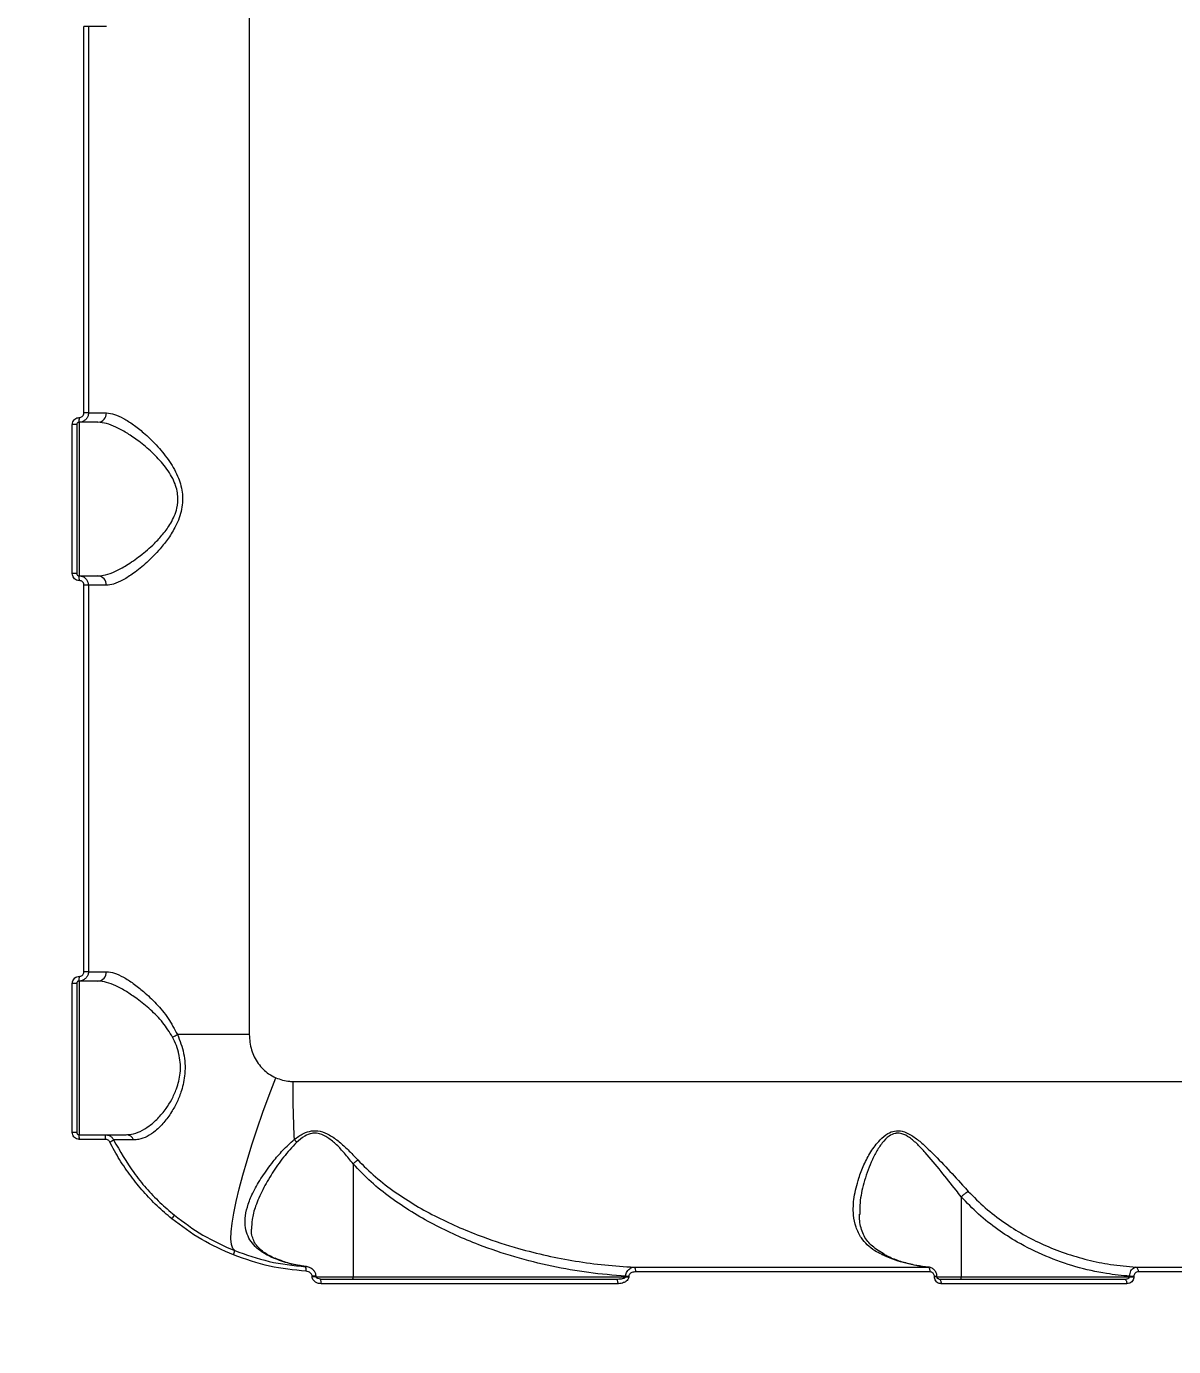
# Model space of a CAD drawing. Header units: millimetres. Extents: x -8422 to 28150, y -6982 to 5510.
# Drawn here: x -584 to -337.7, y 20 to 303.5 of the extents above; entities that cross this region are included whole.
import ezdxf

# ---------------------------------------------------------------- set-up
doc = ezdxf.new("R2010")
doc.units = ezdxf.units.MM
for name, color, linetype in [('DIKOM_ОБЪЕКТ', 7, 'Continuous'), ('DIKOM_РАЗМЕР_ЗОНА', 7, 'Continuous'), ('DIKOM_РАЗМЕР_ОБЪЕКТА', 7, 'Continuous')]:
    doc.layers.add(name, color=color, linetype=linetype)
doc.styles.add('style1', font='arial.ttf', dxfattribs={"width": 0.8})
doc.dimstyles.new('1-50', dxfattribs={"dimtxt": 300, "dimasz": 200, "dimexe": 100, "dimexo": 0, "dimgap": 100, "dimtad": 1, "dimdec": 0, "dimtxsty": 'style1', "dimcen": 0, "dimclrd": 7, "dimclre": 7, "dimadec": 1, "dimazin": 2, "dimtfac": 1, "dimtdec": 0, "dimtmove": 1, "dimatfit": 3, "dimfxl": 0, "dimlwd": 25, "dimlwe": 18, "dimarcsym": 0})

# ---------------------------------------------------------------- blocks, each defined once
blk = doc.blocks.new('*D0')
at = {"layer": 'Defpoints', "color": 0, "transparency": 16777216}
for p in [(1363.27, 4015), (-6010.96, -2710.04), (-2661.52, -2710.04)]:
    blk.add_point(p, dxfattribs=at)
at = {"layer": 'DIKOM_РАЗМЕР_ОБЪЕКТА', "color": 7, "lineweight": 18, "transparency": 16777216}
for p, q in [((1363.27, 4015), (-6110.96, 4015)), ((-2661.52, -2710.04), (-6110.96, -2710.04))]:
    blk.add_line(p, q, dxfattribs=at)
at = {"layer": 'DIKOM_РАЗМЕР_ОБЪЕКТА', "color": 7, "lineweight": 25, "transparency": 16777216}
blk.add_line((-6010.96, 3815), (-6010.96, -2510.04), dxfattribs=at)
at = {"layer": 'DIKOM_РАЗМЕР_ОБЪЕКТА', "color": 7, "transparency": 16777216}
for points in [[(-6044.3, 3815), (-5977.63, 3815), (-6010.96, 4015)], [(-6044.3, -2510.04), (-5977.63, -2510.04), (-6010.96, -2710.04)]]:
    blk.add_solid(points, dxfattribs=at)
at = {"layer": 'DIKOM_РАЗМЕР_ОБЪЕКТА', "color": 0, "transparency": 16777216, "insert": (-6264.14, 652.48), "char_height": 300, "attachment_point": 5, "rotation": 90, "style": 'style1'}
blk.add_mtext('6700', dxfattribs=at)
blk = doc.blocks.new('*D1')
at = {"layer": 'Defpoints', "color": 0, "transparency": 16777216}
for p in [(-5348.28, 1737.01), (6047.45, 1360.22), (6047.45, -3315.33)]:
    blk.add_point(p, dxfattribs=at)
at = {"layer": 'DIKOM_РАЗМЕР_ОБЪЕКТА', "color": 7, "lineweight": 18, "transparency": 16777216}
for p, q in [((-5348.28, 1737.01), (-5348.28, -3415.33)), ((6047.45, 1360.22), (6047.45, -3415.33))]:
    blk.add_line(p, q, dxfattribs=at)
at = {"layer": 'DIKOM_РАЗМЕР_ОБЪЕКТА', "color": 7, "lineweight": 25, "transparency": 16777216}
blk.add_line((-5148.28, -3315.33), (5847.45, -3315.33), dxfattribs=at)
at = {"layer": 'DIKOM_РАЗМЕР_ОБЪЕКТА', "color": 7, "transparency": 16777216}
for points in [[(-5148.28, -3282), (-5148.28, -3348.67), (-5348.28, -3315.33)], [(5847.45, -3282), (5847.45, -3348.67), (6047.45, -3315.33)]]:
    blk.add_solid(points, dxfattribs=at)
at = {"layer": 'DIKOM_РАЗМЕР_ОБЪЕКТА', "color": 0, "transparency": 16777216, "insert": (349.59, -3062.16), "char_height": 300, "attachment_point": 5, "style": 'style1'}
blk.add_mtext('11400', dxfattribs=at)
blk = doc.blocks.new('*D2')
at = {"layer": 'Defpoints', "color": 0, "transparency": 16777216}
for p in [(8043.93, 833.91), (-7345.5, 649.01), (8043.93, -5007.33)]:
    blk.add_point(p, dxfattribs=at)
at = {"layer": 'DIKOM_РАЗМЕР_ЗОНА', "color": 7, "lineweight": 18, "transparency": 16777216}
for p, q in [((8043.93, 833.91), (8043.93, -5107.33)), ((-7345.5, 649.01), (-7345.5, -5107.33))]:
    blk.add_line(p, q, dxfattribs=at)
at = {"layer": 'DIKOM_РАЗМЕР_ЗОНА', "color": 7, "lineweight": 25, "transparency": 16777216}
blk.add_line((-7145.5, -5007.33), (7843.93, -5007.33), dxfattribs=at)
at = {"layer": 'DIKOM_РАЗМЕР_ЗОНА', "color": 7, "transparency": 16777216}
for points in [[(-7145.5, -4974), (-7145.5, -5040.67), (-7345.5, -5007.33)], [(7843.93, -4974), (7843.93, -5040.67), (8043.93, -5007.33)]]:
    blk.add_solid(points, dxfattribs=at)
at = {"layer": 'DIKOM_РАЗМЕР_ЗОНА', "color": 0, "transparency": 16777216, "insert": (349.22, -4754.16), "char_height": 300, "attachment_point": 5, "style": 'style1'}
blk.add_mtext('15400', dxfattribs=at)
blk = doc.blocks.new('*D3')
at = {"layer": 'Defpoints', "color": 0, "transparency": 16777216}
for p in [(620.22, 5510), (-7971.96, -4607.49), (-3279.17, -4607.49)]:
    blk.add_point(p, dxfattribs=at)
at = {"layer": 'DIKOM_РАЗМЕР_ЗОНА', "color": 7, "lineweight": 18, "transparency": 16777216}
for p, q in [((620.22, 5510), (-8071.96, 5510)), ((-3279.17, -4607.49), (-8071.96, -4607.49))]:
    blk.add_line(p, q, dxfattribs=at)
at = {"layer": 'DIKOM_РАЗМЕР_ЗОНА', "color": 7, "lineweight": 25, "transparency": 16777216}
blk.add_line((-7971.96, 5310), (-7971.96, -4407.49), dxfattribs=at)
at = {"layer": 'DIKOM_РАЗМЕР_ЗОНА', "color": 7, "transparency": 16777216}
for points in [[(-8005.3, 5310), (-7938.63, 5310), (-7971.96, 5510)], [(-8005.3, -4407.49), (-7938.63, -4407.49), (-7971.96, -4607.49)]]:
    blk.add_solid(points, dxfattribs=at)
at = {"layer": 'DIKOM_РАЗМЕР_ЗОНА', "color": 0, "transparency": 16777216, "insert": (-8225.14, 451.25), "char_height": 300, "attachment_point": 5, "rotation": 90, "style": 'style1'}
blk.add_mtext('10100', dxfattribs=at)

msp = doc.modelspace()

# ---------------------------------------------------------------- linework, layer by layer
at = {"layer": 'DIKOM_ОБЪЕКТ', "color": 7, "linetype": 'Continuous', "lineweight": 15}
for p, q in [((-536.17, 437), (-536.17, 87)), ((-571.63, 220.5), (-571.63, 303.5)), ((-570.67, 303.5), (-571.63, 303.5)), ((-566.81, 303.5), (-570.67, 303.5)), ((-570.67, 303.5), (-570.67, 220.5)), ((-568.62, 218.5), (-572.67, 218.5)), ((-572.67, 218.5), (-572.67, 185.5)), ((-570.67, 220.5), (-571.63, 220.5)), ((-570.67, 220.5), (-566.81, 220.5)), ((-574.13, 186), (-574.13, 218)), ((-573.17, 218), (-574.13, 218)), ((-573.17, 218), (-573.17, 186)), ((-573.17, 186), (-574.13, 186)), ((-572.67, 185.5), (-568.62, 185.5)), ((-571.63, 100.5), (-571.63, 183.5)), ((-570.67, 183.5), (-571.63, 183.5)), ((-566.81, 183.5), (-570.67, 183.5)), ((-570.67, 183.5), (-570.67, 100.5)), ((-570.67, 100.5), (-571.63, 100.5)), ((-570.67, 100.5), (-566.81, 100.5)), ((-574.13, 66), (-574.13, 98)), ((-573.17, 98), (-574.13, 98)), ((-573.17, 98), (-573.17, 66)), ((-568.62, 98.5), (-572.67, 98.5)), ((-572.67, 98.5), (-572.67, 65.5)), ((-536.17, 87), (-551.57, 87)), ((-526.82, 76.95), (-206.67, 76.95)), ((-573.17, 66), (-574.13, 66)), ((-572.67, 65.5), (-567.05, 65.5)), ((-567, 64.5), (-572.63, 64.5)), ((-513.86, 59.25), (-513.86, 35)), ((-383.32, 52.16), (-383.32, 35)), ((-405.06, 48.6), (-405.07, 48.39)), ((-523.88, 37.18), (-524.91, 37.34)), ((-453.51, 37.06), (-390.47, 37.06)), ((-345.83, 37.06), (-280, 37.06)), ((-522.65, 35), (-522.65, 35.09)), ((-521.81, 35.09), (-522.65, 35.09)), ((-521.81, 35), (-522.65, 35)), ((-521.83, 35), (-513.86, 35)), ((-521.81, 35), (-521.81, 35.09)), ((-520.85, 34.5), (-457.37, 34.5)), ((-513.86, 35), (-455.33, 35)), ((-455.33, 35), (-455.33, 35.12)), ((-455.33, 35.12), (-454.69, 35.12)), ((-455.33, 35), (-454.69, 35)), ((-454.69, 35.12), (-454.69, 35)), ((-390.03, 36.06), (-453.21, 36.06)), ((-389.06, 35), (-389.06, 35.03)), ((-388.54, 35.03), (-389.06, 35.03)), ((-388.54, 35), (-389.06, 35)), ((-388.54, 35), (-388.54, 35.03)), ((-388.52, 35), (-383.32, 35)), ((-388.12, 34.5), (-348.36, 34.5)), ((-383.32, 35), (-347.16, 35)), ((-347.16, 35), (-347.16, 35.1)), ((-347.16, 35.1), (-346.26, 35.1)), ((-347.16, 35), (-346.26, 35)), ((-346.26, 35.1), (-346.26, 35)), ((-279.32, 36.06), (-345.3, 36.06)), ((-457.05, 33.5), (-520.69, 33.5)), ((-347.78, 33.5), (-387.65, 33.5))]:
    msp.add_line(p, q, dxfattribs=at)
at = {"layer": 'DIKOM_ОБЪЕКТ', "color": 7, "linetype": 'Continuous', "lineweight": 15, "flags": 128}
for points in [[(-539.28, 40.61), (-539.7, 41.08), (-539.96, 41.92), (-540.07, 43.12), (-540.03, 44.65), (-539.83, 46.51), (-539.47, 48.68), (-538.97, 51.13), (-538.32, 53.85), (-537.54, 56.8), (-536.63, 59.96), (-535.59, 63.3), (-534.45, 66.77), (-533.2, 70.36), (-531.87, 74.02), (-530.46, 77.71)], [(-390.47, 37.06), (-390.39, 37.03), (-390.3, 36.96), (-390.23, 36.87), (-390.16, 36.74), (-390.11, 36.59), (-390.07, 36.43), (-390.04, 36.25), (-390.03, 36.06)], [(-514.02, 34.5), (-513.99, 34.51), (-513.96, 34.54), (-513.93, 34.58), (-513.9, 34.65), (-513.88, 34.72), (-513.87, 34.81), (-513.86, 34.9), (-513.86, 35)], [(-457.37, 34.5), (-457.31, 34.48), (-457.25, 34.42), (-457.19, 34.33), (-457.15, 34.21), (-457.11, 34.06), (-457.08, 33.88), (-457.06, 33.7), (-457.05, 33.5)], [(-388.12, 34.5), (-388.03, 34.48), (-387.94, 34.42), (-387.86, 34.33), (-387.79, 34.21), (-387.73, 34.06), (-387.68, 33.88), (-387.66, 33.7), (-387.65, 33.5)], [(-383.48, 34.5), (-383.45, 34.51), (-383.42, 34.54), (-383.39, 34.58), (-383.36, 34.65), (-383.34, 34.72), (-383.33, 34.81), (-383.32, 34.9), (-383.32, 35)], [(-348.36, 34.5), (-348.24, 34.48), (-348.14, 34.42), (-348.04, 34.33), (-347.95, 34.21), (-347.88, 34.06), (-347.83, 33.88), (-347.79, 33.7), (-347.78, 33.5)]]:
    msp.add_lwpolyline(points, dxfattribs=at)
at = {"layer": 'DIKOM_ОБЪЕКТ', "color": 7, "linetype": 'Continuous', "lineweight": 15}
for centre, radius, start, end in [((-579.2, 219.25), 6.58, 353.4515, 2.1747), ((-568.72, 220.41), 1.91, 273.0482, 2.7524), ((-579.2, 184.75), 6.58, 357.8253, 6.5485), ((-568.72, 183.59), 1.91, 357.2468, 86.9526), ((-579.2, 99.25), 6.58, 353.4515, 2.1747), ((-568.72, 100.41), 1.91, 273.0482, 2.7524), ((-555.52, 93.36), 7.48, 292.8339, 301.8522), ((-290.44, 76.83), 236.39, 179.9707, 182.9964), ((-579.2, 64.75), 6.58, 357.8254, 6.5485), ((-571.89, 64.75), 4.89, 357.0784, 8.8276), ((-562.62, 63.74), 1.76, 21.1397, 88.1689), ((-570.26, 72.66), 9.65, 295.4988, 301.1562), ((-530.93, 60.3), 6.09, 35.6531, 43.2665), ((-555.38, 49.85), 3.55, 317.2029, 332.545), ((-541.66, 40.76), 2.38, 332.9156, 356.233), ((-525.9, 36.51), 1.97, 349.9093, 19.2693), ((-454.35, 36.26), 1.16, 349.9375, 43.4308), ((-346.21, 36.21), 0.928, 350.7123, 65.8915), ((-522.36, 33.74), 1.68, 351.6875, 26.6989)]:
    msp.add_arc(centre, radius, start, end, dxfattribs=at)
for points, knots in [([(-574.13, 218), (-574.13, 218.11), (-574.11, 218.39), (-573.93, 218.81), (-573.59, 219.19), (-573.14, 219.45), (-572.8, 219.48), (-572.63, 219.5)], [0, 0, 0, 0, 0.140617, 0.355093, 0.569867, 0.784883, 1, 1, 1, 1]), ([(-572.67, 218.5), (-572.72, 218.49), (-572.84, 218.48), (-572.99, 218.4), (-573.1, 218.27), (-573.16, 218.13), (-573.17, 218.04), (-573.17, 218)], [0, 0, 0, 0, 0.215476, 0.430632, 0.645338, 0.859574, 1, 1, 1, 1]), ([(-570.67, 220.5), (-570.68, 220.35), (-570.7, 219.98), (-570.94, 219.42), (-571.39, 218.91), (-571.99, 218.57), (-572.44, 218.52), (-572.67, 218.5)], [0, 0, 0, 0, 0.140731, 0.355449, 0.570291, 0.785156, 1, 1, 1, 1]), ([(-572.63, 219.5), (-572.52, 219.51), (-572.29, 219.53), (-571.99, 219.71), (-571.76, 219.96), (-571.64, 220.24), (-571.63, 220.43), (-571.63, 220.5)], [0, 0, 0, 0, 0.215136, 0.430175, 0.644972, 0.859473, 1, 1, 1, 1]), ([(-568.62, 185.5), (-568.09, 185.55), (-566.96, 185.65), (-564.88, 186.45), (-562.36, 187.81), (-559.52, 189.78), (-556.84, 192.07), (-554.63, 194.45), (-553.18, 196.44), (-552.19, 198.35), (-551.54, 200.28), (-551.4, 202.01), (-551.59, 203.63), (-551.91, 204.92), (-552.86, 207.11), (-554.69, 209.71), (-557.37, 212.43), (-560.06, 214.61), (-562.56, 216.3), (-564.77, 217.49), (-566.85, 218.33), (-568.02, 218.44), (-568.62, 218.5)], [0, 0, 0, 0, 0.050715, 0.109915, 0.170724, 0.242652, 0.316474, 0.363749, 0.411988, 0.440046, 0.468858, 0.5101, 0.521086, 0.546819, 0.573408, 0.636934, 0.704612, 0.774149, 0.830251, 0.88733, 0.942879, 1, 1, 1, 1]), ([(-566.81, 220.5), (-566.25, 220.44), (-565.14, 220.31), (-563.17, 219.38), (-561.04, 218.03), (-558.67, 216.15), (-556.09, 213.7), (-553.53, 210.61), (-551.49, 207.21), (-550.54, 204.09), (-550.42, 201.64), (-550.64, 199.77), (-551.16, 197.93), (-552.08, 195.82), (-553.46, 193.56), (-555.56, 190.91), (-558.11, 188.31), (-560.83, 186.1), (-563.24, 184.57), (-565.23, 183.67), (-566.31, 183.55), (-566.81, 183.5)], [0, 0, 0, 0, 0.055476, 0.111024, 0.166498, 0.222006, 0.290024, 0.357963, 0.422676, 0.477407, 0.505247, 0.533094, 0.56271, 0.592375, 0.64043, 0.688582, 0.760326, 0.832062, 0.891, 0.949867, 1, 1, 1, 1]), ([(-572.63, 184.5), (-572.74, 184.51), (-573.02, 184.53), (-573.44, 184.71), (-573.82, 185.04), (-574.08, 185.49), (-574.12, 185.83), (-574.13, 186)], [0, 0, 0, 0, 0.141847, 0.356727, 0.571337, 0.785723, 1, 1, 1, 1]), ([(-573.17, 186), (-573.16, 185.94), (-573.15, 185.83), (-573.07, 185.68), (-572.94, 185.57), (-572.8, 185.51), (-572.7, 185.5), (-572.67, 185.5)], [0, 0, 0, 0, 0.213985, 0.428182, 0.642783, 0.857908, 1, 1, 1, 1]), ([(-572.67, 185.5), (-572.52, 185.49), (-572.15, 185.47), (-571.59, 185.23), (-571.08, 184.77), (-570.73, 184.17), (-570.69, 183.72), (-570.67, 183.5)], [0, 0, 0, 0, 0.141717, 0.356398, 0.570952, 0.785461, 1, 1, 1, 1]), ([(-571.63, 183.5), (-571.64, 183.61), (-571.66, 183.84), (-571.83, 184.14), (-572.09, 184.36), (-572.37, 184.48), (-572.56, 184.5), (-572.63, 184.5)], [0, 0, 0, 0, 0.214242, 0.428578, 0.643177, 0.858082, 1, 1, 1, 1]), ([(-574.13, 98), (-574.13, 98.11), (-574.11, 98.39), (-573.93, 98.81), (-573.59, 99.19), (-573.14, 99.45), (-572.8, 99.48), (-572.63, 99.5)], [0, 0, 0, 0, 0.140617, 0.355104, 0.569868, 0.784884, 1, 1, 1, 1]), ([(-570.67, 100.5), (-570.68, 100.35), (-570.7, 99.98), (-570.94, 99.42), (-571.39, 98.91), (-571.99, 98.57), (-572.44, 98.52), (-572.67, 98.5)], [0, 0, 0, 0, 0.140721, 0.355449, 0.57029, 0.785156, 1, 1, 1, 1]), ([(-572.63, 99.5), (-572.52, 99.51), (-572.29, 99.53), (-571.99, 99.71), (-571.76, 99.96), (-571.64, 100.24), (-571.63, 100.43), (-571.63, 100.5)], [0, 0, 0, 0, 0.215141, 0.430173, 0.644986, 0.859472, 1, 1, 1, 1]), ([(-566.81, 100.5), (-566.25, 100.44), (-565.14, 100.31), (-563.17, 99.38), (-561.05, 98.03), (-558.67, 96.15), (-556.1, 93.69), (-553.5, 90.66), (-552.2, 88.19), (-551.57, 87)], [0, 0, 0, 0, 0.131658, 0.263488, 0.39514, 0.526876, 0.688298, 0.849535, 1, 1, 1, 1]), ([(-572.67, 98.5), (-572.72, 98.49), (-572.84, 98.48), (-572.99, 98.4), (-573.1, 98.27), (-573.16, 98.13), (-573.17, 98.04), (-573.17, 98)], [0, 0, 0, 0, 0.215467, 0.430639, 0.645343, 0.859576, 1, 1, 1, 1]), ([(-552.62, 86.46), (-553.28, 87.53), (-554.67, 89.75), (-557.39, 92.42), (-560.06, 94.61), (-562.56, 96.29), (-564.77, 97.49), (-566.85, 98.33), (-568.02, 98.44), (-568.62, 98.5)], [0, 0, 0, 0, 0.146375, 0.305497, 0.468991, 0.600895, 0.735096, 0.865701, 1, 1, 1, 1]), ([(-562.57, 65.5), (-562.19, 65.52), (-561.2, 65.58), (-559.54, 66.14), (-557.64, 67.28), (-555.76, 68.93), (-554.12, 70.88), (-552.75, 73.05), (-551.6, 75.55), (-550.95, 78.15), (-550.88, 80.59), (-551.06, 81.93), (-551.35, 83.29), (-551.76, 84.67), (-552.33, 85.86), (-552.62, 86.46)], [0, 0, 0, 0, 0.06539, 0.170368, 0.277943, 0.381811, 0.488412, 0.569564, 0.652795, 0.760419, 0.815163, 0.871885, 0.880045, 0.939199, 1, 1, 1, 1]), ([(-551.57, 87), (-551.3, 86.36), (-550.76, 85.06), (-550.2, 82.97), (-549.91, 80.79), (-549.94, 78.04), (-550.54, 75.2), (-551.62, 72.49), (-552.9, 70.17), (-554.47, 68.05), (-556.24, 66.28), (-558.07, 65.05), (-559.66, 64.45), (-560.62, 64.4), (-560.98, 64.38)], [0, 0, 0, 0, 0.060369, 0.122045, 0.182585, 0.245202, 0.354864, 0.435812, 0.519104, 0.621341, 0.7266, 0.829721, 0.935579, 1, 1, 1, 1]), ([(-536.17, 87), (-536.07, 85.89), (-535.88, 83.68), (-534.36, 80.73), (-532.44, 78.73), (-530.98, 77.98), (-530.46, 77.71)], [0, 0, 0, 0, 0.288564, 0.571628, 0.847038, 1, 1, 1, 1]), ([(-530.46, 77.71), (-529.48, 77.38), (-528.4, 77.02), (-527.16, 76.95), (-526.93, 76.95), (-526.82, 76.95)], [0, 0, 0, 0, 0.821757, 0.907866, 1, 1, 1, 1]), ([(-572.63, 64.5), (-572.74, 64.51), (-573.02, 64.53), (-573.44, 64.71), (-573.82, 65.04), (-574.08, 65.49), (-574.12, 65.83), (-574.13, 66)], [0, 0, 0, 0, 0.141847, 0.356732, 0.571335, 0.785722, 1, 1, 1, 1]), ([(-573.17, 66), (-573.16, 65.94), (-573.15, 65.83), (-573.07, 65.68), (-572.94, 65.57), (-572.8, 65.51), (-572.7, 65.5), (-572.67, 65.5)], [0, 0, 0, 0, 0.213989, 0.428156, 0.642787, 0.857901, 1, 1, 1, 1]), ([(-567.05, 65.5), (-566.99, 65.5), (-566.71, 65.49), (-566.21, 65.35), (-565.63, 64.98), (-565.39, 64.59), (-565.27, 64.4)], [0, 0, 0, 0, 0.081894, 0.388046, 0.693966, 1, 1, 1, 1]), ([(-567.05, 65.5), (-566.97, 65.5), (-566.78, 65.5), (-565.32, 65.5), (-563.49, 65.5), (-562.57, 65.5)], [0, 0, 0, 0, 0.306974, 0.64847, 1, 1, 1, 1]), ([(-526.5, 64.47), (-525.86, 64.95), (-524.75, 65.77), (-522.8, 66.42), (-520.83, 66.33), (-518.79, 65.44), (-516.81, 64.02), (-514.8, 62.17), (-513.54, 60.82), (-512.86, 60.1)], [0, 0, 0, 0, 0.150783, 0.262531, 0.375811, 0.504346, 0.659839, 0.816014, 1, 1, 1, 1]), ([(-513.86, 59.25), (-514.47, 60.01), (-515.58, 61.41), (-517.35, 63.34), (-519.1, 64.83), (-520.82, 65.73), (-522.03, 65.86), (-523.12, 65.73), (-524.47, 65.2), (-525.43, 64.34), (-525.98, 63.85)], [0, 0, 0, 0, 0.192067, 0.351181, 0.509489, 0.634436, 0.71865, 0.742092, 0.849598, 1, 1, 1, 1]), ([(-400.47, 39.82), (-400.94, 40.06), (-402.07, 40.65), (-403.54, 41.82), (-404.97, 43.49), (-406.01, 45.63), (-406.59, 48.55), (-406.43, 52.09), (-405.51, 55.73), (-404.26, 59.03), (-402.79, 61.85), (-401.06, 64.17), (-399.31, 65.72), (-397.64, 66.41), (-395.9, 66.34), (-394.05, 65.49), (-392.2, 64.12), (-389.69, 61.8), (-386.63, 58.63), (-383.82, 55.53), (-382.22, 53.79), (-381.81, 53.34)], [0, 0, 0, 0, 0.031144, 0.075917, 0.120718, 0.182987, 0.24535, 0.331385, 0.417553, 0.477805, 0.538166, 0.598113, 0.638407, 0.6671, 0.696208, 0.728673, 0.767248, 0.805991, 0.888588, 0.97125, 1, 1, 1, 1]), ([(-383.32, 52.16), (-383.69, 52.63), (-385.12, 54.44), (-387.67, 57.66), (-390.39, 61), (-392.66, 63.43), (-394.29, 64.88), (-395.89, 65.76), (-396.96, 65.86), (-397.9, 65.7), (-399.03, 65.14), (-400.39, 63.7), (-401.63, 61.77), (-403.04, 58.86), (-404.29, 55.2), (-405.11, 51.46), (-405.08, 49.36), (-405.06, 48.6)], [0, 0, 0, 0, 0.04107, 0.157289, 0.275449, 0.328202, 0.381903, 0.424581, 0.455833, 0.462001, 0.499416, 0.553923, 0.616483, 0.679159, 0.808356, 0.929719, 1, 1, 1, 1]), ([(-566.11, 63.95), (-566.17, 64.05), (-566.29, 64.24), (-566.58, 64.43), (-566.83, 64.5), (-566.97, 64.5), (-567, 64.5)], [0, 0, 0, 0, 0.305689, 0.611619, 0.918024, 1, 1, 1, 1]), ([(-552.77, 47.44), (-553.84, 48.35), (-555.99, 50.18), (-558.9, 53.25), (-561.6, 56.56), (-564.04, 60.12), (-565.42, 62.67), (-566.11, 63.95)], [0, 0, 0, 0, 0.197835, 0.395502, 0.593168, 0.796584, 1, 1, 1, 1]), ([(-560.98, 64.38), (-561.85, 64.38), (-563.61, 64.39), (-564.85, 64.4), (-565.24, 64.4), (-565.26, 64.4), (-565.27, 64.4)], [0, 0, 0, 0, 0.341497, 0.692996, 0.918012, 1, 1, 1, 1]), ([(-565.27, 64.4), (-563.91, 62), (-561.85, 58.35), (-558.3, 54), (-555.4, 50.93), (-553.27, 49.11), (-552.22, 48.22)], [0, 0, 0, 0, 0.39517, 0.598669, 0.802169, 1, 1, 1, 1]), ([(-530.92, 38.99), (-531.61, 39.3), (-532.98, 39.94), (-534.59, 41.15), (-535.82, 42.53), (-536.68, 44.16), (-537.09, 46.01), (-537.03, 48.18), (-536.44, 50.6), (-535.25, 53.4), (-533.47, 56.46), (-531.28, 59.45), (-528.99, 62.2), (-527.33, 63.72), (-526.5, 64.47)], [0, 0, 0, 0, 0.067769, 0.135569, 0.20632, 0.277106, 0.356891, 0.436718, 0.528957, 0.621244, 0.729146, 0.837085, 0.918594, 1, 1, 1, 1]), ([(-525.98, 63.85), (-526.96, 62.8), (-528.92, 60.67), (-531.3, 57.19), (-533.37, 53.65), (-534.81, 50.3), (-535.62, 47.46), (-535.64, 45.88), (-535.64, 45.2)], [0, 0, 0, 0, 0.17063, 0.345204, 0.52939, 0.717679, 0.878202, 1, 1, 1, 1]), ([(-513.85, 59.26), (-513.69, 59.41), (-513.4, 59.68), (-513.05, 59.95), (-512.89, 60.07), (-512.86, 60.1)], [0, 0, 0, 0, 0.499452, 0.907294, 1, 1, 1, 1]), ([(-512.86, 60.1), (-511.61, 58.84), (-509.09, 56.32), (-504.85, 53.12), (-500.4, 50.25), (-494.19, 46.87), (-486.83, 43.72), (-478.92, 41.16), (-472.27, 39.49), (-466.09, 38.31), (-459.83, 37.45), (-455.62, 37.19), (-453.51, 37.06)], [0, 0, 0, 0, 0.080302, 0.161565, 0.242142, 0.322739, 0.486605, 0.610398, 0.70721, 0.804025, 0.902013, 1, 1, 1, 1]), ([(-513.85, 59.26), (-513.85, 59.26), (-513.86, 59.25), (-513.86, 59.25), (-513.86, 59.25), (-513.86, 59.25)], [0, 0, 0, 0, 0.290329, 0.673813, 1, 1, 1, 1]), ([(-455.33, 35.12), (-457.98, 35.34), (-463.3, 35.76), (-471.25, 37.17), (-479.15, 39.15), (-487.68, 42.03), (-495.08, 45.34), (-501.32, 48.88), (-505.81, 51.91), (-510.08, 55.29), (-512.59, 57.93), (-513.85, 59.26)], [0, 0, 0, 0, 0.124576, 0.249156, 0.376417, 0.503665, 0.667722, 0.751085, 0.834426, 0.916783, 1, 1, 1, 1]), ([(-383.31, 52.16), (-383.31, 52.16), (-383.31, 52.16), (-383.32, 52.16), (-383.32, 52.16), (-383.32, 52.16)], [0, 0, 0, 0, 0.296192, 0.688385, 1, 1, 1, 1]), ([(-383.31, 52.16), (-383.15, 52.32), (-382.83, 52.63), (-382.35, 53), (-382.01, 53.23), (-381.86, 53.32), (-381.81, 53.34)], [0, 0, 0, 0, 0.325264, 0.650533, 0.892544, 1, 1, 1, 1]), ([(-347.16, 35.1), (-348.82, 35.27), (-352.72, 35.66), (-358.78, 37.04), (-365.21, 39.29), (-370.8, 42.05), (-375.59, 45.14), (-379.67, 48.35), (-382.1, 50.89), (-383.31, 52.16)], [0, 0, 0, 0, 0.123411, 0.290339, 0.457786, 0.624612, 0.746546, 0.873294, 1, 1, 1, 1]), ([(-381.81, 53.34), (-380.62, 52.14), (-378.23, 49.71), (-374.24, 46.66), (-370.03, 44.02), (-365.64, 41.82), (-361.02, 40), (-356.22, 38.58), (-351.14, 37.53), (-347.65, 37.22), (-345.83, 37.06)], [0, 0, 0, 0, 0.123685, 0.248896, 0.368955, 0.490744, 0.612547, 0.738056, 0.863572, 1, 1, 1, 1]), ([(-552.22, 48.22), (-550.23, 46.72), (-546.2, 43.68), (-541.61, 41.64), (-539.28, 40.61)], [0, 0, 0, 0, 0.494165, 1, 1, 1, 1]), ([(-399.81, 39.87), (-399.9, 39.92), (-400.54, 40.21), (-401.52, 40.85), (-402.72, 41.8), (-403.67, 42.88), (-404.37, 44.05), (-404.84, 45.47), (-405.14, 46.93), (-405.16, 47.95), (-405.17, 48.41)], [0, 0, 0, 0, 0.022665, 0.155512, 0.292017, 0.432083, 0.57618, 0.727746, 0.876221, 1, 1, 1, 1]), ([(-539.54, 39.68), (-541.86, 40.71), (-546.56, 42.79), (-550.68, 45.88), (-552.77, 47.44)], [0, 0, 0, 0, 0.494171, 1, 1, 1, 1]), ([(-530.58, 38.93), (-531.04, 39.13), (-531.98, 39.55), (-533.13, 40.31), (-534.1, 41.14), (-534.83, 42.04), (-535.36, 43.07), (-535.66, 44.11), (-535.68, 44.89), (-535.69, 45.21)], [0, 0, 0, 0, 0.127185, 0.261916, 0.403629, 0.549583, 0.704994, 0.879891, 1, 1, 1, 1]), ([(-539.28, 40.61), (-536.84, 39.74), (-531.88, 37.98), (-526.67, 37.44), (-524.04, 37.16)], [0, 0, 0, 0, 0.493737, 1, 1, 1, 1]), ([(-400.47, 39.82), (-400.45, 39.82), (-400.29, 39.85), (-400.09, 39.85), (-399.97, 39.76), (-399.95, 39.74)], [0, 0, 0, 0, 0.105168, 0.848813, 1, 1, 1, 1]), ([(-390.47, 37.06), (-392.06, 37.28), (-395.17, 37.71), (-398.48, 38.89), (-400.2, 39.69), (-400.47, 39.82)], [0, 0, 0, 0, 0.466533, 0.915013, 1, 1, 1, 1]), ([(-390.36, 37.07), (-390.44, 37.07), (-391.48, 37.11), (-393.46, 37.48), (-396.27, 38.22), (-398.43, 39.01), (-399.62, 39.63), (-399.93, 39.79)], [0, 0, 0, 0, 0.025573, 0.317706, 0.609857, 0.901192, 1, 1, 1, 1]), ([(-523.96, 36.17), (-526.58, 36.44), (-531.9, 36.99), (-536.97, 38.78), (-539.54, 39.68)], [0, 0, 0, 0, 0.493792, 1, 1, 1, 1]), ([(-524.04, 37.16), (-525.2, 37.35), (-527.53, 37.72), (-529.79, 38.56), (-530.92, 38.99)], [0, 0, 0, 0, 0.497318, 1, 1, 1, 1]), ([(-530.6, 38.92), (-530.63, 38.93), (-530.7, 38.98), (-530.82, 38.99), (-530.91, 38.99), (-530.92, 38.99)], [0, 0, 0, 0, 0.22746, 0.858323, 1, 1, 1, 1]), ([(-524.91, 37.34), (-525.32, 37.4), (-526.66, 37.6), (-528.56, 38.13), (-530.02, 38.73), (-530.58, 38.96)], [0, 0, 0, 0, 0.213792, 0.699121, 1, 1, 1, 1]), ([(-521.82, 35.09), (-521.83, 35.26), (-521.85, 35.65), (-522.14, 36.19), (-522.6, 36.67), (-523.26, 37.03), (-523.82, 37.17), (-524.15, 37.17), (-524.2, 37.17)], [0, 0, 0, 0, 0.14874, 0.324989, 0.508501, 0.718372, 0.956382, 1, 1, 1, 1]), ([(-455.33, 35.12), (-455.32, 35.25), (-455.3, 35.52), (-455.15, 35.95), (-454.89, 36.39), (-454.44, 36.81), (-453.95, 37.02), (-453.62, 37.05), (-453.51, 37.06)], [0, 0, 0, 0, 0.113273, 0.247094, 0.420394, 0.607375, 0.88012, 1, 1, 1, 1]), ([(-388.55, 35.03), (-388.55, 35.08), (-388.52, 35.36), (-388.69, 35.9), (-389.1, 36.53), (-389.73, 36.93), (-390.25, 37.11), (-390.5, 37.06), (-390.51, 37.06)], [0, 0, 0, 0, 0.041968, 0.271806, 0.507316, 0.748567, 0.994434, 1, 1, 1, 1]), ([(-347.16, 35.1), (-347.16, 35.2), (-347.14, 35.5), (-347.01, 35.99), (-346.75, 36.52), (-346.38, 36.91), (-346.05, 37.04), (-345.86, 37.06), (-345.83, 37.06)], [0, 0, 0, 0, 0.089185, 0.293644, 0.489607, 0.716378, 0.954588, 1, 1, 1, 1]), ([(-522.65, 35.09), (-522.65, 35.15), (-522.67, 35.31), (-522.79, 35.58), (-523.06, 35.87), (-523.46, 36.09), (-523.79, 36.14), (-523.96, 36.17)], [0, 0, 0, 0, 0.103384, 0.262438, 0.461154, 0.728201, 1, 1, 1, 1]), ([(-520.69, 33.5), (-520.9, 33.51), (-521.34, 33.55), (-521.93, 33.8), (-522.36, 34.18), (-522.6, 34.58), (-522.63, 34.86), (-522.65, 35)], [0, 0, 0, 0, 0.226769, 0.491979, 0.695952, 0.847723, 1, 1, 1, 1]), ([(-520.86, 34.5), (-520.87, 34.5), (-521.06, 34.49), (-521.37, 34.57), (-521.66, 34.75), (-521.78, 34.89), (-521.81, 34.97), (-521.81, 35.01), (-521.8, 35.03), (-521.8, 35.04)], [0, 0, 0, 0, 0.027798, 0.498707, 0.763299, 0.896174, 0.948814, 0.981302, 1, 1, 1, 1]), ([(-457.37, 34.5), (-457, 34.51), (-456.48, 34.53), (-455.85, 34.65), (-455.54, 34.76), (-455.39, 34.87), (-455.34, 34.94), (-455.33, 34.98), (-455.33, 35), (-455.33, 35)], [0, 0, 0, 0, 0.502862, 0.721959, 0.872213, 0.951508, 0.975783, 0.996182, 1, 1, 1, 1]), ([(-454.69, 35), (-454.7, 34.9), (-454.72, 34.68), (-454.9, 34.33), (-455.26, 33.98), (-455.93, 33.63), (-456.57, 33.51), (-457, 33.5), (-457.05, 33.5)], [0, 0, 0, 0, 0.092792, 0.206161, 0.369269, 0.572421, 0.947148, 1, 1, 1, 1]), ([(-453.21, 36.06), (-453.49, 36.04), (-453.89, 36), (-454.34, 35.76), (-454.55, 35.54), (-454.67, 35.32), (-454.68, 35.18), (-454.69, 35.12)], [0, 0, 0, 0, 0.437091, 0.628866, 0.790895, 0.906071, 1, 1, 1, 1]), ([(-389.06, 35.03), (-389.07, 35.14), (-389.09, 35.36), (-389.24, 35.65), (-389.47, 35.89), (-389.74, 36.03), (-389.94, 36.05), (-390.03, 36.06)], [0, 0, 0, 0, 0.195151, 0.390093, 0.593276, 0.811124, 1, 1, 1, 1]), ([(-387.65, 33.5), (-387.78, 33.51), (-388.07, 33.54), (-388.47, 33.75), (-388.8, 34.09), (-389.02, 34.52), (-389.05, 34.84), (-389.06, 35)], [0, 0, 0, 0, 0.189037, 0.404529, 0.606848, 0.803367, 1, 1, 1, 1]), ([(-388.15, 34.52), (-388.2, 34.52), (-388.29, 34.52), (-388.41, 34.63), (-388.49, 34.76), (-388.53, 34.89), (-388.54, 35.01), (-388.53, 35.08), (-388.53, 35.11)], [0, 0, 0, 0, 0.305262, 0.539206, 0.695736, 0.815783, 0.921681, 1, 1, 1, 1]), ([(-348.36, 34.5), (-348.19, 34.51), (-347.91, 34.52), (-347.55, 34.62), (-347.33, 34.73), (-347.22, 34.84), (-347.17, 34.92), (-347.16, 34.98), (-347.16, 35)], [0, 0, 0, 0, 0.350936, 0.61824, 0.802883, 0.879308, 0.949205, 1, 1, 1, 1]), ([(-346.26, 35), (-346.26, 34.93), (-346.27, 34.69), (-346.41, 34.29), (-346.72, 33.88), (-347.19, 33.57), (-347.57, 33.52), (-347.78, 33.5)], [0, 0, 0, 0, 0.079623, 0.275714, 0.470753, 0.710533, 1, 1, 1, 1]), ([(-345.3, 36.06), (-345.43, 36.04), (-345.68, 36.02), (-345.98, 35.81), (-346.17, 35.55), (-346.25, 35.3), (-346.26, 35.15), (-346.26, 35.1)], [0, 0, 0, 0, 0.30257, 0.534686, 0.725453, 0.917111, 1, 1, 1, 1])]:
    msp.add_open_spline(points, degree=3, knots=knots, dxfattribs=at)

# ---------------------------------------------------------------- dimensions: what is measured, and where the dimension line sits
at = {"layer": 'DIKOM_РАЗМЕР_ЗОНА'}
dim = msp.add_linear_dim(base=(-7971.96, -4607.49), p1=(620.22, 5510), p2=(-3279.17, -4607.49), angle=90, text='10100', dimstyle='1-50', override={"dimscale": 1, "dimtix": 0, "dimtofl": 1, "dimtmove": 1, "dimatfit": 3}, dxfattribs=at)
dim.commit()
dim.dimension.update_dxf_attribs({"geometry": '*D3', "text_midpoint": (-8225.14, 451.25)})
dim = msp.add_linear_dim(base=(8043.93, -5007.33), p1=(-7345.5, 649.01), p2=(8043.93, 833.91), text='15400', dimstyle='1-50', override={"dimscale": 1, "dimtix": 0, "dimtofl": 1, "dimtmove": 1, "dimatfit": 3}, dxfattribs=at)
dim.commit()
dim.dimension.update_dxf_attribs({"geometry": '*D2', "text_midpoint": (349.22, -4754.16)})
at = {"layer": 'DIKOM_РАЗМЕР_ОБЪЕКТА'}
dim = msp.add_linear_dim(base=(-6010.96, -2710.04), p1=(1363.27, 4015), p2=(-2661.52, -2710.04), angle=90, text='6700', dimstyle='1-50', override={"dimscale": 1, "dimtix": 0, "dimtofl": 1, "dimtmove": 1, "dimatfit": 3}, dxfattribs=at)
dim.commit()
dim.dimension.update_dxf_attribs({"geometry": '*D0', "text_midpoint": (-6264.14, 652.48)})
dim = msp.add_linear_dim(base=(6047.45, -3315.33), p1=(-5348.28, 1737.01), p2=(6047.45, 1360.22), text='11400', dimstyle='1-50', override={"dimscale": 1, "dimtix": 0, "dimtofl": 1, "dimtmove": 1, "dimatfit": 3}, dxfattribs=at)
dim.commit()
dim.dimension.update_dxf_attribs({"geometry": '*D1', "text_midpoint": (349.59, -3062.16)})

doc.saveas('drawing.dxf')
